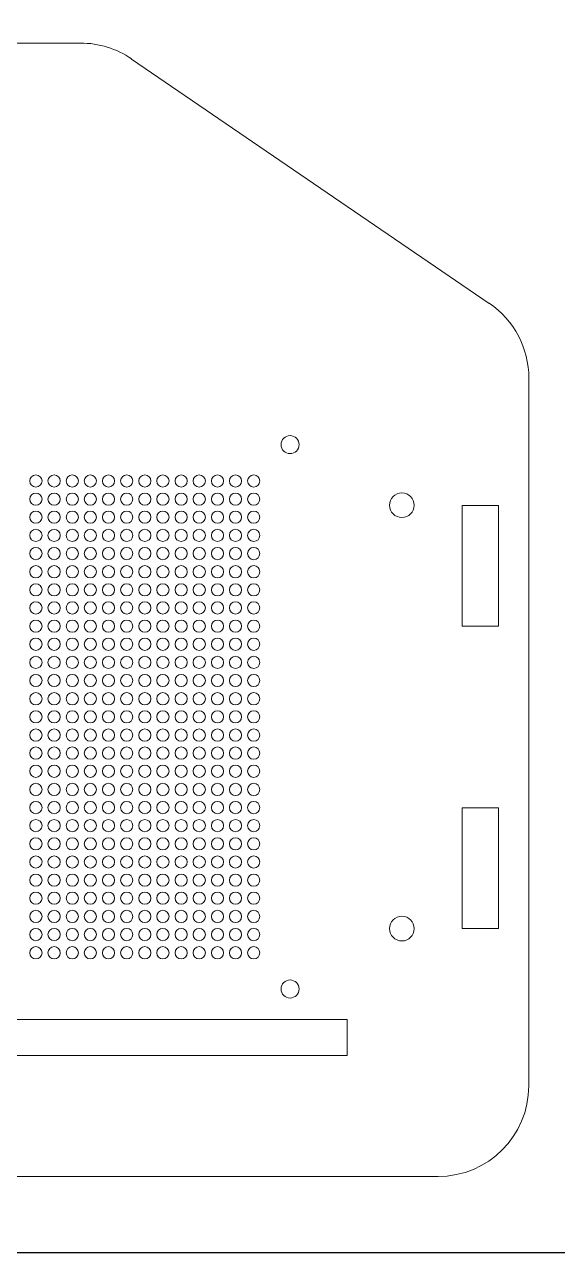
# Model space of a CAD drawing. Header units: millimetres. Extents: x 1097 to 1897, y 219 to 978.
# Drawn here: x 1599.6 to 1687.7, y 218.6 to 421.7 of the extents above; entities that cross this region are included whole.
import ezdxf

# ---------------------------------------------------------------- set-up
doc = ezdxf.new("R2010")
doc.units = ezdxf.units.MM
doc.header["$MEASUREMENT"] = 0
doc.layers.add('Corte', color=1, linetype='Continuous', lineweight=5)
doc.layers.add('Lamina', color=7, linetype='Continuous', plot=False)

msp = doc.modelspace()

# ---------------------------------------------------------------- linework, layer by layer
at = {"layer": 'Corte'}
for points in [[(1468.11, 418.58), (1608.81, 418.58)], [(1617.28, 415.95), (1676.42, 375.55)], [(1408.97, 231.16), (1667.95, 231.16)]]:
    msp.add_lwpolyline(points, dxfattribs=at)
msp.add_lwpolyline([(1667.96, 231.18, 0.414213), (1682.96, 246.16), (1682.96, 363.17)], format="xyb", dxfattribs=at)
for points in [[(1677.96, 322.17), (1677.96, 342.15), (1671.95, 342.15), (1671.95, 322.17)], [(1677.96, 272.16), (1677.96, 292.16), (1671.95, 292.16), (1671.95, 272.16)], [(1567.96, 251.16), (1652.96, 251.16), (1652.96, 257.15), (1567.96, 257.15)]]:
    msp.add_lwpolyline(points, close=True, dxfattribs=at)
for centre, radius in [((1643.49, 352.19), 1.49), ((1601.47, 346.18), 1.01), ((1604.48, 346.18), 1.01), ((1607.49, 346.18), 1.01), ((1610.47, 346.18), 1.01), ((1613.47, 346.18), 1.01), ((1616.48, 346.18), 1.01), ((1619.49, 346.18), 1.01), ((1622.47, 346.18), 1.01), ((1625.48, 346.18), 1.01), ((1628.48, 346.18), 1.01), ((1631.49, 346.18), 1.01), ((1634.47, 346.18), 1.01), ((1637.48, 346.18), 1.01), ((1601.47, 343.18), 1.01), ((1604.48, 343.18), 1.01), ((1607.49, 343.18), 1.01), ((1610.47, 343.18), 1.01), ((1613.47, 343.18), 1.01), ((1616.48, 343.18), 1.01), ((1619.49, 343.18), 1.01), ((1622.47, 343.18), 1.01), ((1625.48, 343.18), 1.01), ((1628.48, 343.18), 1.01), ((1631.49, 343.18), 1.01), ((1634.47, 343.18), 1.01), ((1637.48, 343.18), 1.01), ((1661.98, 342.17), 2.04), ((1601.47, 340.19), 1.01), ((1604.48, 340.19), 1.01), ((1607.49, 340.19), 1.01), ((1610.47, 340.19), 1.01), ((1613.47, 340.19), 1.01), ((1616.48, 340.19), 1.01), ((1619.49, 340.19), 1.01), ((1622.47, 340.19), 1.01), ((1625.48, 340.19), 1.01), ((1628.48, 340.19), 1.01), ((1631.49, 340.19), 1.01), ((1634.47, 340.19), 1.01), ((1637.48, 340.19), 1.01), ((1601.47, 337.19), 1.01), ((1604.48, 337.19), 1.01), ((1607.49, 337.19), 1.01), ((1610.47, 337.19), 1.01), ((1613.47, 337.19), 1.01), ((1616.48, 337.19), 1.01), ((1619.49, 337.19), 1.01), ((1622.47, 337.19), 1.01), ((1625.48, 337.19), 1.01), ((1628.48, 337.19), 1.01), ((1631.49, 337.19), 1.01), ((1634.47, 337.19), 1.01), ((1637.48, 337.19), 1.01), ((1601.47, 334.18), 1.01), ((1604.48, 334.18), 1.01), ((1607.49, 334.18), 1.01), ((1610.47, 334.18), 1.01), ((1613.47, 334.18), 1.01), ((1616.48, 334.18), 1.01), ((1619.49, 334.18), 1.01), ((1622.47, 334.18), 1.01), ((1625.48, 334.18), 1.01), ((1628.48, 334.18), 1.01), ((1631.49, 334.18), 1.01), ((1634.47, 334.18), 1.01), ((1637.48, 334.18), 1.01), ((1601.47, 331.18), 1.01), ((1604.48, 331.18), 1.01), ((1607.49, 331.18), 1.01), ((1610.47, 331.18), 1.01), ((1613.47, 331.18), 1.01), ((1616.48, 331.18), 1.01), ((1619.49, 331.18), 1.01), ((1622.47, 331.18), 1.01), ((1625.48, 331.18), 1.01), ((1628.48, 331.18), 1.01), ((1631.49, 331.18), 1.01), ((1634.47, 331.18), 1.01), ((1637.48, 331.18), 1.01), ((1601.47, 328.19), 1.01), ((1604.48, 328.19), 1.01), ((1607.49, 328.19), 1.01), ((1610.47, 328.19), 1.01), ((1613.47, 328.19), 1.01), ((1616.48, 328.19), 1.01), ((1619.49, 328.19), 1.01), ((1622.47, 328.19), 1.01), ((1625.48, 328.19), 1.01), ((1628.48, 328.19), 1.01), ((1631.49, 328.19), 1.01), ((1634.47, 328.19), 1.01), ((1637.48, 328.19), 1.01), ((1601.47, 325.19), 1.01), ((1604.48, 325.19), 1.01), ((1607.49, 325.19), 1.01), ((1610.47, 325.19), 1.01), ((1613.47, 325.19), 1.01), ((1616.48, 325.19), 1.01), ((1619.49, 325.19), 1.01), ((1622.47, 325.19), 1.01), ((1625.48, 325.19), 1.01), ((1628.48, 325.19), 1.01), ((1631.49, 325.19), 1.01), ((1634.47, 325.19), 1.01), ((1637.48, 325.19), 1.01), ((1601.47, 322.18), 1.01), ((1604.48, 322.18), 1.01), ((1607.49, 322.18), 1.01), ((1610.47, 322.18), 1.01), ((1613.47, 322.18), 1.01), ((1616.48, 322.18), 1.01), ((1619.49, 322.18), 1.01), ((1622.47, 322.18), 1.01), ((1625.48, 322.18), 1.01), ((1628.48, 322.18), 1.01), ((1631.49, 322.18), 1.01), ((1634.47, 322.18), 1.01), ((1637.48, 322.18), 1.01), ((1601.47, 319.18), 1.01), ((1604.48, 319.18), 1.01), ((1607.49, 319.18), 1.01), ((1610.47, 319.18), 1.01), ((1613.47, 319.18), 1.01), ((1616.48, 319.18), 1.01), ((1619.49, 319.18), 1.01), ((1622.47, 319.18), 1.01), ((1625.48, 319.18), 1.01), ((1628.48, 319.18), 1.01), ((1631.49, 319.18), 1.01), ((1634.47, 319.18), 1.01), ((1637.48, 319.18), 1.01), ((1601.47, 316.19), 1.01), ((1604.48, 316.19), 1.01), ((1607.49, 316.19), 1.01), ((1610.47, 316.19), 1.01), ((1613.47, 316.19), 1.01), ((1616.48, 316.19), 1.01), ((1619.49, 316.19), 1.01), ((1622.47, 316.19), 1.01), ((1625.48, 316.19), 1.01), ((1628.48, 316.19), 1.01), ((1631.49, 316.19), 1.01), ((1634.47, 316.19), 1.01), ((1637.48, 316.19), 1.01), ((1601.47, 313.19), 1.01), ((1604.48, 313.19), 1.01), ((1607.49, 313.19), 1.01), ((1610.47, 313.19), 1.01), ((1613.47, 313.19), 1.01), ((1616.48, 313.19), 1.01), ((1619.49, 313.19), 1.01), ((1622.47, 313.19), 1.01), ((1625.48, 313.19), 1.01), ((1628.48, 313.19), 1.01), ((1631.49, 313.19), 1.01), ((1634.47, 313.19), 1.01), ((1637.48, 313.19), 1.01), ((1601.47, 310.18), 1.01), ((1604.48, 310.18), 1.01), ((1607.49, 310.18), 1.01), ((1610.47, 310.18), 1.01), ((1613.47, 310.18), 1.01), ((1616.48, 310.18), 1.01), ((1619.49, 310.18), 1.01), ((1622.47, 310.18), 1.01), ((1625.48, 310.18), 1.01), ((1628.48, 310.18), 1.01), ((1631.49, 310.18), 1.01), ((1634.47, 310.18), 1.01), ((1637.48, 310.18), 1.01), ((1601.47, 307.18), 1.01), ((1604.48, 307.18), 1.01), ((1607.49, 307.18), 1.01), ((1610.47, 307.18), 1.01), ((1613.47, 307.18), 1.01), ((1616.48, 307.18), 1.01), ((1619.49, 307.18), 1.01), ((1622.47, 307.18), 1.01), ((1625.48, 307.18), 1.01), ((1628.48, 307.18), 1.01), ((1631.49, 307.18), 1.01), ((1634.47, 307.18), 1.01), ((1637.48, 307.18), 1.01), ((1601.47, 304.17), 1.01), ((1604.48, 304.17), 1.01), ((1607.49, 304.17), 1.01), ((1610.47, 304.17), 1.01), ((1613.47, 304.17), 1.01), ((1616.48, 304.17), 1.01), ((1619.49, 304.17), 1.01), ((1622.47, 304.17), 1.01), ((1625.48, 304.17), 1.01), ((1628.48, 304.17), 1.01), ((1631.49, 304.17), 1.01), ((1634.47, 304.17), 1.01), ((1637.48, 304.17), 1.01), ((1601.47, 301.19), 1.01), ((1604.48, 301.19), 1.01), ((1607.49, 301.19), 1.01), ((1610.47, 301.19), 1.01), ((1613.47, 301.19), 1.01), ((1616.48, 301.19), 1.01), ((1619.49, 301.19), 1.01), ((1622.47, 301.19), 1.01), ((1625.48, 301.19), 1.01), ((1628.48, 301.19), 1.01), ((1631.49, 301.19), 1.01), ((1634.47, 301.19), 1.01), ((1637.48, 301.19), 1.01), ((1601.47, 298.18), 1.01), ((1604.48, 298.18), 1.01), ((1607.49, 298.18), 1.01), ((1610.47, 298.18), 1.01), ((1613.47, 298.18), 1.01), ((1616.48, 298.18), 1.01), ((1619.49, 298.18), 1.01), ((1622.47, 298.18), 1.01), ((1625.48, 298.18), 1.01), ((1628.48, 298.18), 1.01), ((1631.49, 298.18), 1.01), ((1634.47, 298.18), 1.01), ((1637.48, 298.18), 1.01), ((1601.47, 295.18), 1.01), ((1604.48, 295.18), 1.01), ((1607.49, 295.18), 1.01), ((1610.47, 295.18), 1.01), ((1613.47, 295.18), 1.01), ((1616.48, 295.18), 1.01), ((1619.49, 295.18), 1.01), ((1622.47, 295.18), 1.01), ((1625.48, 295.18), 1.01), ((1628.48, 295.18), 1.01), ((1631.49, 295.18), 1.01), ((1634.47, 295.18), 1.01), ((1637.48, 295.18), 1.01), ((1601.47, 292.17), 1.01), ((1604.48, 292.17), 1.01), ((1607.49, 292.17), 1.01), ((1610.47, 292.17), 1.01), ((1613.47, 292.17), 1.01), ((1616.48, 292.17), 1.01), ((1619.49, 292.17), 1.01), ((1622.47, 292.17), 1.01), ((1625.48, 292.17), 1.01), ((1628.48, 292.17), 1.01), ((1631.49, 292.17), 1.01), ((1634.47, 292.17), 1.01), ((1637.48, 292.17), 1.01), ((1601.47, 289.19), 1.01), ((1604.48, 289.19), 1.01), ((1607.49, 289.19), 1.01), ((1610.47, 289.19), 1.01), ((1613.47, 289.19), 1.01), ((1616.48, 289.19), 1.01), ((1619.49, 289.19), 1.01), ((1622.47, 289.19), 1.01), ((1625.48, 289.19), 1.01), ((1628.48, 289.19), 1.01), ((1631.49, 289.19), 1.01), ((1634.47, 289.19), 1.01), ((1637.48, 289.19), 1.01), ((1601.47, 286.18), 1.01), ((1604.48, 286.18), 1.01), ((1607.49, 286.18), 1.01), ((1610.47, 286.18), 1.01), ((1613.47, 286.18), 1.01), ((1616.48, 286.18), 1.01), ((1619.49, 286.18), 1.01), ((1622.47, 286.18), 1.01), ((1625.48, 286.18), 1.01), ((1628.48, 286.18), 1.01), ((1631.49, 286.18), 1.01), ((1634.47, 286.18), 1.01), ((1637.48, 286.18), 1.01), ((1601.47, 283.18), 1.01), ((1604.48, 283.18), 1.01), ((1607.49, 283.18), 1.01), ((1610.47, 283.18), 1.01), ((1613.47, 283.18), 1.01), ((1616.48, 283.18), 1.01), ((1619.49, 283.18), 1.01), ((1622.47, 283.18), 1.01), ((1625.48, 283.18), 1.01), ((1628.48, 283.18), 1.01), ((1631.49, 283.18), 1.01), ((1634.47, 283.18), 1.01), ((1637.48, 283.18), 1.01), ((1601.47, 280.17), 1.01), ((1604.48, 280.17), 1.01), ((1607.49, 280.17), 1.01), ((1610.47, 280.17), 1.01), ((1613.47, 280.17), 1.01), ((1616.48, 280.17), 1.01), ((1619.49, 280.17), 1.01), ((1622.47, 280.17), 1.01), ((1625.48, 280.17), 1.01), ((1628.48, 280.17), 1.01), ((1631.49, 280.17), 1.01), ((1634.47, 280.17), 1.01), ((1637.48, 280.17), 1.01), ((1601.47, 277.19), 1.01), ((1604.48, 277.19), 1.01), ((1607.49, 277.19), 1.01), ((1610.47, 277.19), 1.01), ((1613.47, 277.19), 1.01), ((1616.48, 277.19), 1.01), ((1619.49, 277.19), 1.01), ((1622.47, 277.19), 1.01), ((1625.48, 277.19), 1.01), ((1628.48, 277.19), 1.01), ((1631.49, 277.19), 1.01), ((1634.47, 277.19), 1.01), ((1637.48, 277.19), 1.01), ((1601.47, 274.18), 1.01), ((1604.48, 274.18), 1.01), ((1607.49, 274.18), 1.01), ((1610.47, 274.18), 1.01), ((1613.47, 274.18), 1.01), ((1616.48, 274.18), 1.01), ((1619.49, 274.18), 1.01), ((1622.47, 274.18), 1.01), ((1625.48, 274.18), 1.01), ((1628.48, 274.18), 1.01), ((1631.49, 274.18), 1.01), ((1634.47, 274.18), 1.01), ((1637.48, 274.18), 1.01), ((1661.98, 272.17), 2.04), ((1601.47, 271.18), 1.01), ((1604.48, 271.18), 1.01), ((1607.49, 271.18), 1.01), ((1610.47, 271.18), 1.01), ((1613.47, 271.18), 1.01), ((1616.48, 271.18), 1.01), ((1619.49, 271.18), 1.01), ((1622.47, 271.18), 1.01), ((1625.48, 271.18), 1.01), ((1628.48, 271.18), 1.01), ((1631.49, 271.18), 1.01), ((1634.47, 271.18), 1.01), ((1637.48, 271.18), 1.01), ((1601.47, 268.17), 1.01), ((1604.48, 268.17), 1.01), ((1607.49, 268.17), 1.01), ((1610.47, 268.17), 1.01), ((1613.47, 268.17), 1.01), ((1616.48, 268.17), 1.01), ((1619.49, 268.17), 1.01), ((1622.47, 268.17), 1.01), ((1625.48, 268.17), 1.01), ((1628.48, 268.17), 1.01), ((1631.49, 268.17), 1.01), ((1634.47, 268.17), 1.01), ((1637.48, 268.17), 1.01), ((1643.49, 262.18), 1.49)]:
    msp.add_circle(centre, radius, dxfattribs=at)
for centre, start, end in [((1608.84, 403.59), 55.6512, 90), ((1667.97, 363.18), 359.9918, 55.6431)]:
    msp.add_arc(centre, 15, start, end, dxfattribs=at)
at = {"layer": 'Lamina'}
msp.add_lwpolyline([(1096.56, 218.62), (1896.56, 218.62), (1896.56, 718.62), (1096.56, 718.62)], close=True, dxfattribs=at)

doc.saveas('drawing.dxf')
